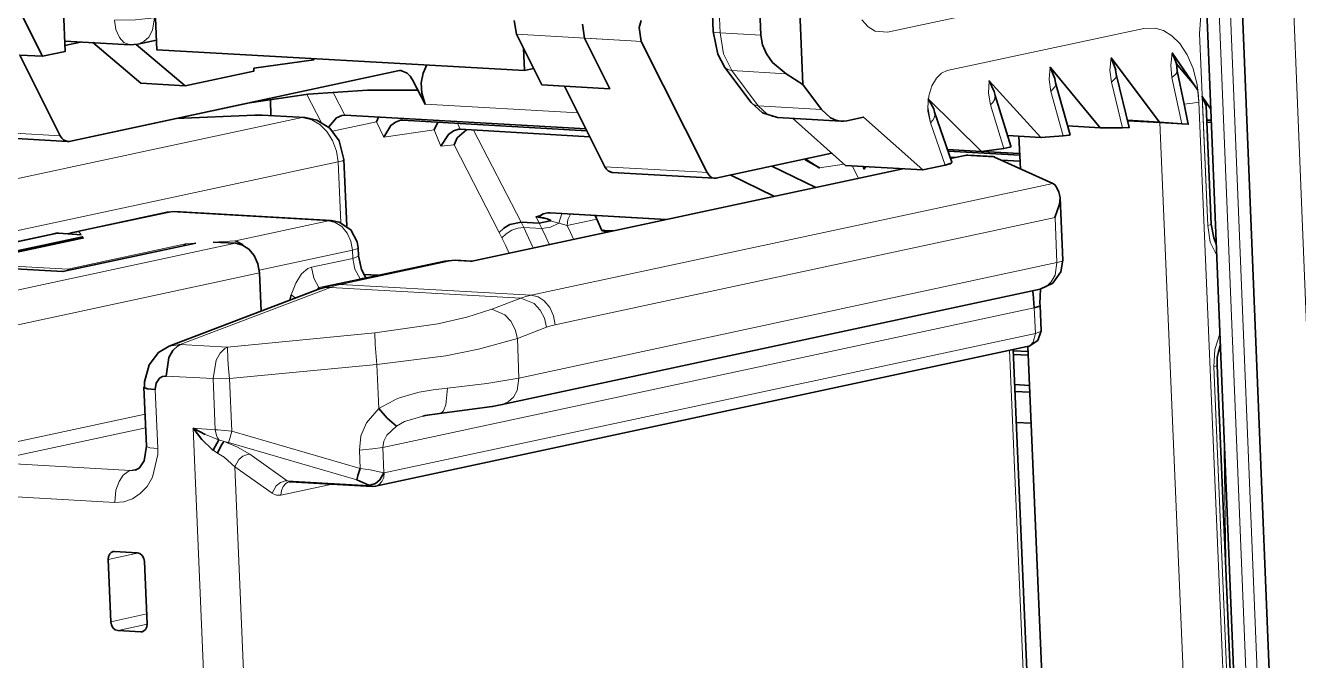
# Model space of a CAD drawing. Header units: millimetres. Extents: x 0 to 174, y 0 to 33.
# Drawn here: x 27.322 to 28.202, y 26.521 to 26.96 of the extents above; entities that cross this region are included whole.
import ezdxf

# ---------------------------------------------------------------- set-up
doc = ezdxf.new("R2010")
doc.units = ezdxf.units.MM
doc.layers.add('PDF_Geomertry', color=7, linetype='Continuous', true_color=0x405f80)

# ---------------------------------------------------------------- blocks, each defined once
blk = doc.blocks.new('SYM_BSB04473_001')
at = {"layer": 'PDF_Geomertry', "color": 7, "lineweight": 35}
for points in [[(0.7341, 0.00104), (0.61632, 2.90215)], [(0.29104, 2.49868), (0.29229, 2.46799), (0.29535, 2.45229), (0.30035, 2.44313), (0.31854, 2.41896), (0.32632, 2.41174), (0.3366, 2.40854), (0.38049, 2.40604), (0.37687, 2.40674), (0.3734, 2.40827), (0.36715, 2.4141), (0.35424, 2.43132), (0.34257, 2.43868), (0.33327, 2.44646), (0.32896, 2.45243), (0.32632, 2.45868), (0.32521, 2.46535), (0.3216, 2.55021)], [(0.34993, 2.53271), (0.35424, 2.43132), (0.34257, 2.43868), (0.33327, 2.44646), (0.32896, 2.45243), (0.32632, 2.45868), (0.32521, 2.46535), (0.3216, 2.55021)], [(0.34993, 2.53271), (0.35424, 2.43132), (0.36715, 2.4141), (0.3734, 2.40827), (0.37687, 2.40674), (0.38049, 2.40604), (0.38257, 2.40604), (0.38451, 2.40632), (0.39604, 2.40882), (0.43701, 2.37229), (0.45243, 2.37563), (0.4566, 2.37688), (0.45687, 2.37715), (0.45715, 2.37743), (0.45715, 2.37743), (0.45715, 2.37757), (0.45715, 2.37785), (0.45715, 2.37757), (0.45715, 2.37743), (0.45687, 2.37715), (0.45604, 2.3766), (0.45243, 2.37563), (0.43701, 2.37229), (0.39604, 2.40882), (0.38451, 2.40632), (0.38257, 2.40604), (0.38049, 2.40604), (0.3366, 2.40854), (0.32632, 2.41174), (0.31854, 2.41896), (0.30035, 2.44313), (0.29535, 2.45229), (0.29229, 2.46799), (0.29104, 2.49868)], [(0.38049, 2.40604), (0.3366, 2.40854), (0.32632, 2.41174), (0.31854, 2.41896), (0.30035, 2.44313), (0.29535, 2.45229), (0.29229, 2.46799), (0.29104, 2.49868), (0.29062, 2.50229), (0.28632, 2.51424), (0.27993, 2.52118), (0.27243, 2.5241), (-0.32826, 2.55827), (-0.33104, 2.55799)], [(0.35424, 2.43132), (0.34257, 2.43868), (0.33327, 2.44646), (0.32896, 2.45243), (0.32632, 2.45868), (0.32521, 2.46535), (0.3216, 2.55021)], [(0.34993, 2.53271), (0.35424, 2.43132), (0.36715, 2.4141), (0.3734, 2.40827), (0.37687, 2.40674), (0.38049, 2.40604), (0.38257, 2.40604), (0.38451, 2.40632), (0.39604, 2.40882), (0.43701, 2.37229), (0.45243, 2.37563), (0.4566, 2.37688), (0.45687, 2.37715), (0.45715, 2.37743), (0.45715, 2.37743), (0.45715, 2.37757), (0.45715, 2.37771), (0.45715, 2.37785)], [(0.16813, 2.44229), (0.16174, 2.44091), (-0.09229, 2.45535), (-0.09465, 2.51063), (-0.0959, 2.52035), (-0.09854, 2.52924), (-0.10229, 2.53604), (-0.10674, 2.5409), (-0.11465, 2.54465), (-0.10674, 2.5409), (-0.10229, 2.53604), (-0.09854, 2.52924), (-0.0959, 2.52035), (-0.09465, 2.51063), (-0.09396, 2.49438), (-0.09465, 2.51063), (-0.0959, 2.52035), (-0.09854, 2.52924), (-0.10229, 2.53604), (-0.10674, 2.5409), (-0.11465, 2.54465)], [(-0.18882, 2.48563), (-0.17132, 2.45077), (-0.15562, 2.4541), (-0.15799, 2.51063), (-0.20507, 2.5134)], [(-0.18701, 2.4516), (-0.15896, 2.39591), (-0.15799, 2.39424), (-0.15674, 2.39313), (-0.15396, 2.39201), (-0.22451, 2.39604)], [(-0.22451, 2.39604), (-0.15396, 2.39201), (-0.1534, 2.39201), (-0.15285, 2.39201), (0.07437, 2.44076), (0.07535, 2.44091), (0.07632, 2.44091), (0.08076, 2.4391), (0.08285, 2.43715), (0.08451, 2.43452), (0.09313, 2.41771), (0.09076, 2.42521), (0.09049, 2.43243), (0.09187, 2.43924), (0.09438, 2.44479), (0.09187, 2.43924), (0.09049, 2.43243), (0.09076, 2.42521), (0.09313, 2.41771), (0.08812, 2.42729), (0.05326, 2.42743), (0.01243, 2.42452), (-0.02826, 2.41868), (-0.15285, 2.39201), (-0.1534, 2.39201), (-0.15396, 2.39201), (-0.15535, 2.39229), (-0.15674, 2.39313), (-0.15799, 2.39424), (-0.15896, 2.39591), (-0.18701, 2.4516), (-0.17132, 2.45077), (-0.18882, 2.48563)], [(-0.18368, 2.50521), (-0.15799, 2.51063), (-0.15562, 2.4541), (-0.17132, 2.45077), (-0.18701, 2.4516), (-0.15896, 2.39591), (-0.15799, 2.39424), (-0.15674, 2.39313), (-0.15535, 2.39229), (-0.15396, 2.39201), (-0.1534, 2.39201), (-0.15285, 2.39201), (-0.02826, 2.41868), (0.01243, 2.42452), (0.05326, 2.42743), (0.08812, 2.42729), (0.09313, 2.41771), (0.09076, 2.42521), (0.09049, 2.43243), (0.09187, 2.43924), (0.09438, 2.44479)], [(-0.15396, 2.39201), (-0.22451, 2.39604), (-0.22604, 2.39632), (-0.22729, 2.39715), (-0.22854, 2.39827), (-0.22951, 2.39993), (-0.27507, 2.49049), (-0.27646, 2.50007), (-0.27507, 2.50507), (-0.27271, 2.50854), (-0.27132, 2.50952), (-0.26993, 2.51007), (-0.23313, 2.51799)], [(0.24243, 2.47563), (0.24104, 2.47077), (0.24243, 2.46104), (0.28799, 2.37049), (0.2891, 2.36882), (0.29021, 2.36771), (0.2916, 2.36688), (0.29299, 2.3666), (0.22243, 2.37049), (0.22104, 2.3709), (0.21965, 2.3716), (0.2184, 2.37285), (0.21743, 2.37452), (0.18937, 2.43021), (0.22076, 2.4284), (0.20326, 2.46327), (0.20188, 2.47299)], [(0.15479, 2.47563), (0.15618, 2.46604), (0.17382, 2.43118), (0.18937, 2.43021), (0.21743, 2.37452), (0.2184, 2.37285), (0.21965, 2.3716), (0.22243, 2.37049), (0.29299, 2.3666)], [(0.24243, 2.47563), (0.24104, 2.47077), (0.24243, 2.46104), (0.28799, 2.37049), (0.2891, 2.36882), (0.29021, 2.36771), (0.2916, 2.36688), (0.29299, 2.3666), (0.29354, 2.3666), (0.2941, 2.3666), (0.37424, 2.38382)], [(0.15479, 2.47563), (0.15618, 2.46604), (0.17382, 2.43118), (0.18937, 2.43021), (0.21743, 2.37452), (0.2184, 2.37285), (0.21965, 2.3716), (0.22104, 2.3709), (0.22243, 2.37049), (0.29299, 2.3666), (0.29354, 2.3666), (0.2941, 2.3666), (0.37424, 2.38382), (0.2941, 2.3666), (0.29354, 2.3666), (0.29299, 2.3666), (0.2916, 2.36688), (0.29021, 2.36771), (0.2891, 2.36882), (0.28799, 2.37049), (0.24243, 2.46104), (0.24104, 2.47077), (0.24243, 2.47563)], [(-0.14493, 2.46063), (-0.15576, 2.45827)], [(0.16174, 2.44091), (0.16104, 2.45632)], [(-0.0134, 2.40993), (-0.01382, 2.42077)], [(0.45715, 2.37771), (0.44521, 2.41215), (0.44465, 2.41452)], [(0.63632, 2.33493), (0.63285, 2.41646)], [(0.03896, 2.33341), (0.03701, 2.37952), (0.03368, 2.39229), (0.02729, 2.40104), (0.01826, 2.40674), (0.01021, 2.40854), (-0.00243, 2.40924), (-0.01937, 2.41021), (-0.02465, 2.41021), (-0.0791, 2.40785)], [(0.02646, 2.40188), (0.03201, 2.40827), (0.03563, 2.40993), (0.03771, 2.41007), (0.20437, 2.40063)], [(0.34702, 2.40799), (0.38368, 2.37535), (0.43701, 2.37229)], [(0.50451, 2.37313), (0.50354, 2.39563)], [(0.47812, 2.38507), (0.50396, 2.38354)], [(0.45632, 2.38021), (0.46632, 2.38229), (0.46729, 2.38243), (0.46826, 2.38243), (0.48563, 2.38146), (0.48632, 2.38132), (0.4866, 2.38118), (0.52701, 2.36299), (0.52813, 2.36229), (0.5291, 2.36104), (0.53118, 2.35715), (0.53201, 2.35299), (0.5316, 2.34868), (0.5316, 2.34868), (0.5284, 2.33938)], [(0.12451, 2.3091), (0.42326, 2.37313)], [(0.33424, 2.3541), (0.30396, 2.36882)], [(0.36312, 2.36021), (0.33285, 2.37493)], [(0.09146, 2.20229), (0.09326, 2.20271), (0.10298, 2.20396), (0.13951, 2.20882), (0.14646, 2.21021), (0.51826, 2.28993), (0.52687, 2.2941), (0.53243, 2.30188), (0.53382, 2.30993), (0.53201, 2.35299)], [(0.04701, 2.31299), (0.04687, 2.31854), (0.04618, 2.32257), (0.04174, 2.3309), (0.03382, 2.33632), (0.02826, 2.33729), (-0.07993, 2.34354), (-0.08521, 2.34313), (-0.15035, 2.3291)], [(0.25965, 2.33799), (0.17965, 2.34257), (0.17785, 2.34257), (0.17479, 2.34188), (0.17243, 2.34049), (0.16993, 2.33979), (0.17743, 2.33841), (0.17924, 2.33785), (0.17979, 2.33743), (0.17951, 2.33716), (0.17201, 2.33549), (0.15952, 2.33618), (0.1516, 2.33452), (0.14757, 2.33215), (0.14437, 2.32896)], [(0.22299, 2.33021), (0.21743, 2.33049), (0.21618, 2.33063), (0.21535, 2.33049), (0.2191, 2.32938), (0.21535, 2.33049), (0.21174, 2.33827), (0.21076, 2.34077), (0.21174, 2.33827), (0.21535, 2.33049), (0.21618, 2.33063), (0.21743, 2.33049), (0.22313, 2.33021)], [(0.63632, 2.33479), (0.63813, 2.32535), (0.63979, 2.32132)], [(-0.14465, 2.32757), (-0.16007, 2.32854), (-0.16174, 2.32854), (-0.1634, 2.32826), (-0.36285, 2.28549), (-0.36965, 2.28271), (-0.37604, 2.27563), (-0.3784, 2.26632), (-0.3784, 2.26549), (-0.37493, 2.18549), (-0.37549, 2.18118), (-0.37646, 2.17952)], [(-0.06521, 2.3216), (-0.15715, 2.30202), (-0.23549, 2.30646), (-0.14368, 2.32604), (-0.1491, 2.32396)], [(-0.22563, 2.30757), (-0.14479, 2.32493), (-0.14299, 2.32521)], [(-0.14618, 2.32965), (-0.15035, 2.3291), (-0.15368, 2.32813)], [(-0.03785, 2.32341), (-0.03299, 2.32077), (-0.03243, 2.32007)], [(-0.07243, 2.32118), (-0.07382, 2.31979)], [(-0.02021, 2.27466), (-0.02132, 2.30118), (-0.02243, 2.30743), (-0.02493, 2.31313), (-0.02868, 2.31757), (-0.03313, 2.32035), (-0.03785, 2.3216), (-0.05326, 2.32243)], [(0.12549, 2.30938), (0.11382, 2.30993), (0.10688, 2.30938), (0.02979, 2.29285), (0.02035, 2.29007), (0.02007, 2.29007), (-0.08368, 2.25049), (-0.09104, 2.24618), (-0.09757, 2.23771), (-0.1009, 2.22591), (-0.1009, 2.22243)], [(0.04715, 2.31299), (0.0491, 2.3034), (0.05215, 2.29771)], [(-0.1534, 2.30271), (-0.15382, 2.30368)], [(0.05062, 2.30007), (0.06076, 2.29952)], [(0.5184, 2.28993), (0.51799, 2.28007), (0.51813, 2.27868), (0.51785, 2.27827), (0.51715, 2.27785), (0.5141, 2.27702), (0.51326, 2.28674), (0.51285, 2.28868)], [(0.00063, 2.2859), (-0.00035, 2.28229)], [(-0.00076, 2.15688), (-0.00007, 2.15688), (0.05646, 2.15368), (0.05896, 2.15382), (0.5091, 2.25021), (0.51062, 2.25063), (0.5166, 2.25452), (0.51882, 2.26118), (0.51813, 2.27868)], [(-0.07604, 2.2516), (-0.07785, 2.25077), (-0.08118, 2.24757), (-0.08396, 2.24271), (-0.0859, 2.22993), (-0.0884, 2.22965), (-0.09048, 2.2284), (-0.09271, 2.22493), (-0.0934, 2.22063), (-0.09882, 2.22118), (-0.10049, 2.22174), (-0.1009, 2.22202), (-0.10104, 2.22216), (-0.10118, 2.22229), (-0.10118, 2.22229), (-0.09938, 2.18146), (-0.10104, 2.17132), (-0.10423, 2.16646), (-0.10701, 2.16493)], [(0.49951, 2.24827), (0.53285, 1.46493)], [(0.54299, 1.4684), (0.50965, 2.25035)], [(0.64271, 2.25215), (0.64062, 2.24271), (0.64049, 2.23743)], [(0.66146, 1.78854), (0.6609, 1.79021), (0.6591, 1.79979), (0.64049, 2.23729)], [(0.07326, 2.19535), (0.06701, 2.2009), (0.06118, 2.20743)], [(-0.04937, 2.18577), (-0.0534, 2.17868), (-0.0541, 2.17924), (-0.06118, 2.18604), (-0.06715, 2.19382), (-0.05882, 2.18951)], [(-0.05035, 2.17674), (-0.04785, 2.18202), (-0.04646, 2.18396), (-0.04563, 2.18466)], [(0.04826, 2.16604), (0.04674, 2.16118), (0.0459, 2.15827), (0.05424, 2.15451), (0.05576, 2.15465), (0.05896, 2.15576), (0.06188, 2.15813), (0.06465, 2.16313)]]:
    blk.add_lwpolyline(points, dxfattribs=at)
at = {"layer": 'PDF_Geomertry', "color": 7, "lineweight": 13}
for points in [[(0.63257, 2.90007), (0.63257, 2.90021), (0.63215, 2.90049), (0.63076, 2.90091), (0.62563, 2.9016), (0.62479, 2.9016), (0.74257, 0.00049), (0.7341, 0.00104)], [(0.64174, 2.88285), (0.63257, 2.90007), (0.75035, -0.00118), (0.75215, -0.00479)], [(0.81146, -1.29979), (0.81146, -1.29993), (0.8116, -1.30007), (0.81174, -1.30021), (0.81215, -1.30048), (0.8166, -1.30132), (0.83896, -1.30118), (0.84688, -1.30007), (0.67757, 2.87243), (0.66965, 2.87132), (0.64729, 2.87104), (0.64285, 2.87188), (0.64243, 2.87229), (0.64215, 2.87243), (0.64215, 2.87243), (0.64215, 2.87257)], [(0.39493, 2.47591), (0.39924, 2.47104), (0.4041, 2.46826), (0.41271, 2.46743), (0.63202, 2.51452)], [(0.29576, 2.49757), (0.29701, 2.46701), (0.32521, 2.46535), (0.29701, 2.46701), (0.29576, 2.49757)], [(0.32521, 2.46535), (0.29701, 2.46701), (0.29576, 2.49757), (0.29451, 2.5059), (0.29187, 2.51396), (0.28785, 2.52104), (0.28271, 2.52688), (0.27687, 2.53104), (0.26604, 2.53424), (-0.33465, 2.5684), (-0.34076, 2.56799), (-0.34632, 2.56591), (-0.35132, 2.56229), (-0.35563, 2.55729), (-0.35896, 2.55104), (-0.3609, 2.54354), (-0.36146, 2.53493), (-0.36007, 2.50438), (-0.3884, 2.5059)], [(0.63313, 2.48993), (0.62924, 2.47882), (0.62826, 2.46646), (0.63396, 2.33382), (0.63576, 2.32243), (0.64021, 2.31327), (0.63576, 2.32243), (0.63396, 2.33382), (0.63007, 2.42313), (0.63396, 2.33382), (0.63576, 2.32243), (0.64021, 2.31327)], [(0.20326, 2.46327), (0.23549, 2.46146), (0.24243, 2.46104), (0.23549, 2.46146), (0.15618, 2.46604), (0.23549, 2.46146), (0.24243, 2.46104)], [(0.29229, 2.46799), (0.29229, 2.46799), (0.29243, 2.46785), (0.29243, 2.46771), (0.29271, 2.46757), (0.29368, 2.46729), (0.29701, 2.46701), (0.29938, 2.45243), (0.30507, 2.44091), (0.34257, 2.43868)], [(0.6334, 1.64063), (0.6009, 2.40507), (0.6334, 1.64063)], [(0.6609, 1.64229), (0.62785, 2.4191), (0.62757, 2.42327), (0.62715, 2.42743), (0.62757, 2.42327), (0.62785, 2.4191), (0.6609, 1.64229), (0.62785, 2.4191), (0.6266, 2.43118), (0.62382, 2.44229), (0.61979, 2.45174), (0.61465, 2.45952), (0.60924, 2.46493), (0.60354, 2.46854), (0.59771, 2.47021), (0.58979, 2.46993), (0.45382, 2.44091), (0.44993, 2.43924), (0.44646, 2.43577), (0.4434, 2.43035), (0.44118, 2.42354), (0.44049, 2.41563), (0.44229, 2.40479), (0.45243, 2.37563), (0.44229, 2.40479), (0.44062, 2.41285), (0.4409, 2.42146), (0.44062, 2.41285), (0.44229, 2.40479), (0.45243, 2.37563)], [(0.31854, 2.41896), (0.31938, 2.41799), (0.32049, 2.41729), (0.32326, 2.4166), (0.30507, 2.44091), (0.30229, 2.4416), (0.30118, 2.44229), (0.30035, 2.44313)], [(0.02132, 2.40535), (0.01146, 2.42438)], [(0.02965, 2.42576), (0.03771, 2.41007)], [(0.19882, 2.41174), (0.09313, 2.41771)], [(0.36715, 2.4141), (0.32326, 2.4166), (0.32951, 2.41077), (0.33299, 2.40924), (0.3366, 2.40854)], [(0.44229, 2.40479), (0.44396, 2.40674), (0.44507, 2.40868), (0.44549, 2.41049), (0.44521, 2.41215)], [(0.61771, 2.41771), (0.6234, 2.4184), (0.62785, 2.4191)], [(-0.02465, 2.41021), (-0.00437, 2.4091), (0.00826, 2.40841), (-0.41063, 2.31868), (-0.54243, 2.32618), (-0.5459, 2.32521), (-0.54952, 2.32396), (-0.55201, 2.32396), (-0.55451, 2.32327)], [(-0.3859, 2.28799), (0.03299, 2.37785), (0.03188, 2.38535), (0.02924, 2.39257), (0.02521, 2.39882), (0.02035, 2.40368), (0.01479, 2.40688), (0.00826, 2.40841), (0.00924, 2.40854), (0.01021, 2.40854)], [(0.11326, 2.38952), (0.1041, 2.38882), (0.09938, 2.39993), (0.06465, 2.39493), (0.05965, 2.40563), (0.02924, 2.3991), (0.05965, 2.40563), (0.06465, 2.39493), (0.09938, 2.39993), (0.1041, 2.38882), (0.11326, 2.38952), (0.14437, 2.32896), (0.14618, 2.32535), (0.14882, 2.31993), (0.15132, 2.31451), (0.14882, 2.31993), (0.14618, 2.32535), (0.14437, 2.32896), (0.11326, 2.38952), (0.14437, 2.32896), (0.14618, 2.32535), (0.14882, 2.31993), (0.15132, 2.31451)], [(0.05965, 2.40563), (0.02924, 2.3991)], [(0.66451, 1.55952), (0.65715, 1.54896), (0.64701, 1.54077), (0.64076, 1.53854), (0.63771, 1.53841), (0.63424, 1.62104), (0.6334, 1.64063), (0.6009, 2.40507)], [(-0.15896, 2.39591), (-0.22243, 2.39952), (-0.22951, 2.39993)], [(0.1266, 2.39979), (0.15952, 2.33618), (0.16132, 2.33243), (0.17382, 2.33174), (0.17646, 2.32618), (0.1791, 2.32049)], [(0.03479, 2.3359), (0.03299, 2.37785), (0.03604, 2.37868), (0.03674, 2.3791), (0.03701, 2.37952)], [(0.46632, 2.38229), (0.4866, 2.38118)], [(0.28799, 2.37049), (0.28104, 2.3709), (0.21743, 2.37452)], [(0.38826, 2.37507), (0.39257, 2.3666)], [(0.42049, 2.37327), (0.42076, 2.37257)], [(0.14646, 2.21021), (0.15062, 2.21202), (0.15424, 2.21521), (0.15674, 2.21993), (0.15799, 2.22854), (0.52979, 2.30827), (0.52854, 2.33938), (0.19771, 2.26854), (0.18299, 2.26535), (0.18188, 2.2716), (0.17924, 2.27729), (0.17549, 2.28188), (0.17118, 2.28466), (0.16646, 2.28577), (0.18132, 2.28896), (0.52701, 2.36299)], [(-0.14465, 2.32757), (-0.14618, 2.32965), (-0.08187, 2.3434), (-0.08354, 2.3434), (-0.08521, 2.34313)], [(-0.07993, 2.34354), (-0.0809, 2.34354), (-0.08187, 2.3434), (0.02632, 2.33716), (-0.03785, 2.32341), (-0.05326, 2.32243)], [(0.19354, 2.34174), (0.19187, 2.33813), (0.19132, 2.33382), (0.18562, 2.33563), (0.18771, 2.34215)], [(0.04687, 2.31854), (0.0466, 2.31813), (0.0459, 2.31771), (0.04285, 2.31688), (0.04174, 2.32299), (0.03924, 2.32868), (0.03549, 2.33327), (0.03104, 2.33604), (0.02632, 2.33716), (0.02729, 2.33729), (0.02826, 2.33729)], [(0.16785, 2.3184), (0.16465, 2.32549), (0.16132, 2.33243), (0.15729, 2.33202), (0.15299, 2.33063), (0.1491, 2.32826), (0.14618, 2.32535)], [(0.17951, 2.33716), (0.18562, 2.33563), (0.17979, 2.33271), (0.17382, 2.33174), (0.17201, 2.33549), (0.16979, 2.33979)], [(0.1959, 2.3241), (0.19368, 2.32896), (0.19132, 2.33382), (0.21174, 2.33827)], [(0.63396, 2.33382), (0.63576, 2.33438), (0.63618, 2.33465), (0.63632, 2.33493)], [(-0.36285, 2.28549), (-0.36118, 2.28577), (-0.35951, 2.28577), (-0.16007, 2.32854)], [(-0.14368, 2.32604), (-0.14299, 2.32521), (-0.22451, 2.30771), (-0.15382, 2.30368), (-0.07243, 2.32118), (-0.06521, 2.3216)], [(0.2209, 2.32979), (0.22062, 2.33035)], [(-0.02132, 2.30118), (-0.22063, 2.2584), (-0.22174, 2.26465), (-0.22438, 2.27035), (-0.22812, 2.27479), (-0.23243, 2.27771), (-0.23715, 2.27882), (-0.03785, 2.3216)], [(0.04701, 2.31299), (0.04687, 2.31257), (0.04604, 2.31215), (0.04313, 2.31118), (0.04285, 2.31688), (-0.02146, 2.30299)], [(0.12451, 2.3091), (0.11188, 2.30979), (0.03465, 2.29326), (0.16646, 2.28577), (0.16285, 2.28493), (0.15938, 2.28368), (0.16854, 2.27993), (0.17271, 2.27549), (0.17562, 2.26979), (0.17701, 2.26368), (0.17993, 2.26465), (0.18299, 2.26535)], [(0.11382, 2.30993), (0.11285, 2.30993), (0.11188, 2.30979), (0.10937, 2.30979), (0.10688, 2.30938)], [(0.51826, 2.28993), (0.52243, 2.2916), (0.5259, 2.29493), (0.52854, 2.29952), (0.52979, 2.30827), (0.53285, 2.3091), (0.53354, 2.30952), (0.53382, 2.30993)], [(0.01465, 2.30507), (0.01201, 2.30424), (0.00771, 2.30049), (0.00368, 2.29396), (0.00063, 2.2859), (0.00382, 2.28382)], [(0.05076, 2.29743), (0.04965, 2.29743), (0.04826, 2.29716)], [(0.06007, 2.29938), (0.05076, 2.29993)], [(-0.08368, 2.25049), (-0.07604, 2.2516), (0.02771, 2.29118), (0.15938, 2.28368), (0.13924, 2.27604), (0.14826, 2.27215), (0.15243, 2.26771), (0.15535, 2.26216), (0.15688, 2.2559), (0.12993, 2.24841), (0.10757, 2.24396), (0.05979, 2.23785), (0.05868, 2.25174), (0.0584, 2.25965), (0.10187, 2.2659), (0.12188, 2.27049), (0.13924, 2.27604)], [(0.02049, 2.29021), (0.01979, 2.29104), (0.01826, 2.28938)], [(0.02007, 2.29007), (0.02382, 2.29104), (0.02771, 2.29118), (0.03118, 2.29243), (0.03465, 2.29326), (0.03215, 2.29326), (0.02979, 2.29285)], [(-0.21063, 2.17035), (-0.11035, 2.16465), (-0.10507, 2.16577)], [(0.09146, 2.20229), (0.07896, 2.19854), (0.07326, 2.19535), (0.0666, 2.18896), (0.06451, 2.18493), (0.06396, 2.18049), (0.5141, 2.27702), (0.51493, 2.25938), (0.51785, 2.26035), (0.51868, 2.26077), (0.51882, 2.26118)], [(0.17701, 2.26368), (0.15688, 2.2559), (0.15799, 2.22854), (0.1359, 2.22479), (0.10854, 2.2216), (0.10743, 2.20993), (0.10576, 2.2059), (0.10465, 2.20479), (0.10354, 2.2041), (0.10298, 2.20396)], [(0.0584, 2.25965), (-0.04354, 2.24979), (-0.04313, 2.2416), (-0.04271, 2.23479), (-0.04201, 2.22813), (0.05979, 2.23785), (0.06118, 2.20743), (0.06313, 2.20868), (0.07188, 2.21327)], [(0.06118, 2.20743), (0.05271, 2.19757), (0.04882, 2.18868), (0.04771, 2.17882), (0.05674, 2.17952), (0.06396, 2.18049), (0.06465, 2.16313), (0.06479, 2.16299), (0.51493, 2.25938), (0.5134, 2.25341), (0.51146, 2.25132), (0.51035, 2.25063), (0.5091, 2.25021)], [(0.66188, 1.77979), (0.65826, 1.78841), (0.65674, 1.79868), (0.63813, 2.23632), (0.63896, 2.24827), (0.64243, 2.2591)], [(-0.04563, 2.18466), (-0.04937, 2.18577), (-0.05035, 2.18715), (-0.05104, 2.18882), (-0.05188, 2.19285), (-0.05021, 2.19271), (-0.04049, 2.19174), (-0.04201, 2.22813), (-0.04799, 2.22799), (-0.0534, 2.22813), (-0.05132, 2.24077), (-0.04854, 2.24577), (-0.04521, 2.24896), (-0.04354, 2.24979), (-0.07604, 2.2516)], [(0.49701, 2.24771), (0.53035, 1.46438)], [(0.63813, 2.23632), (0.63979, 2.23688), (0.64035, 2.23715), (0.64049, 2.23729)], [(0.00896, 0.40396), (-0.06715, 2.19382), (-0.05188, 2.19285), (-0.0534, 2.22813), (-0.0859, 2.22993)], [(-0.0916, 2.17979), (-0.0934, 2.22063)], [(0.10854, 2.22146), (0.09868, 2.22035), (0.0891, 2.21868), (0.08479, 2.21771), (0.07548, 2.21479), (0.07188, 2.21341)], [(-0.10035, 2.20354), (-0.21729, 2.17854), (-0.21674, 2.17549), (-0.21521, 2.17285), (-0.21312, 2.17104), (-0.21063, 2.17035), (-0.09993, 2.1941)], [(0.04826, 2.16604), (-0.04049, 2.19174), (-0.04187, 2.18688), (-0.04285, 2.18396), (0.0459, 2.15827)], [(-0.05868, 2.18951), (-0.04965, 2.18591), (-0.04937, 2.18577)], [(-0.02798, 2.1759), (-0.02965, 2.17576), (-0.03285, 2.17465), (-0.03563, 2.17229), (-0.0384, 2.16729), (-0.01257, 2.14896), (-0.00979, 2.15396), (-0.00687, 2.15632), (-0.00368, 2.15757), (-0.00215, 2.15757), (-0.02798, 2.1759), (-0.03646, 2.18076), (-0.04563, 2.18466), (-0.04563, 2.18466), (-0.04285, 2.18396)], [(-0.12132, 2.14257), (-0.11507, 2.14299), (-0.1091, 2.14507), (-0.10368, 2.14868), (-0.09896, 2.15368), (-0.09521, 2.16007), (-0.0916, 2.17576), (-0.0916, 2.17979), (-0.09715, 2.18035), (-0.09882, 2.1809), (-0.09924, 2.18118), (-0.09938, 2.18132), (-0.09938, 2.18146), (-0.09938, 2.18146)], [(-0.0534, 2.17868), (-0.05035, 2.17674), (-0.04576, 2.17382), (-0.0384, 2.16729), (0.03799, 0.37188), (0.00674, 0.34549), (0.01424, 0.16854)], [(0.06465, 2.16313), (0.05507, 2.16507), (0.04826, 2.16604), (0.04771, 2.17882)], [(-0.22174, 2.14827), (-0.12132, 2.14257), (-0.12063, 2.15104), (-0.1184, 2.15715), (-0.11549, 2.16146), (-0.11202, 2.16396), (-0.11035, 2.16465), (-0.10868, 2.16465), (-0.10701, 2.16493)], [(-0.01257, 2.14896), (-0.01104, 2.14813), (-0.00965, 2.14757), (-0.00646, 2.14757), (-0.00618, 2.15091), (-0.00507, 2.15368), (-0.00312, 2.15576), (-0.00201, 2.15646), (-0.00076, 2.15688)], [(0.05424, 2.15451), (0.05437, 2.15438), (-0.00215, 2.15757), (-0.00104, 2.15702), (-0.00007, 2.15688)], [(0.05896, 2.15382), (0.06021, 2.15424), (0.06146, 2.15493), (0.06326, 2.15702), (0.06451, 2.15979), (0.06479, 2.16299), (0.06201, 2.15813), (0.0591, 2.15563), (0.0559, 2.15451), (0.05437, 2.15438), (0.05535, 2.15382), (0.05646, 2.15368)], [(-0.00646, 2.14757), (0.02882, 2.15521)], [(-0.1259, 2.10313), (-0.10479, 2.10771)], [(-0.1241, 2.06021), (-0.09924, 2.06563)], [(-0.1191, 2.0541), (-0.09896, 2.0584)], [(-0.1016, 2.05368), (-0.1034, 2.05327)]]:
    blk.add_lwpolyline(points, dxfattribs=at)
at = {"layer": 'PDF_Geomertry', "color": 7, "lineweight": 35}
blk.add_lwpolyline([(0.64215, 2.87257), (0.81146, -1.29979, -0.289356), (0.5084, -1.91021)], format="xyb", dxfattribs=at)
at = {"layer": 'PDF_Geomertry', "color": 7, "lineweight": 13}
for points in [[(-0.09396, 2.47743), (-0.09535, 2.46882), (-0.09785, 2.4641), (-0.10132, 2.4609), (-0.10549, 2.4591), (-0.10132, 2.4609), (-0.09785, 2.4641), (-0.09535, 2.46882), (-0.09396, 2.47743), (-0.10701, 2.47591), (-0.1216, 2.47577), (-0.12049, 2.46924), (-0.11812, 2.46382), (-0.11507, 2.46035), (-0.11076, 2.45868), (-0.11507, 2.46035), (-0.11812, 2.46382), (-0.12049, 2.46924), (-0.1216, 2.47577), (-0.10701, 2.47591)], [(0.29701, 2.46701), (0.29368, 2.46729), (0.29271, 2.46757), (0.29243, 2.46771), (0.29243, 2.46785), (0.29229, 2.46799), (0.29229, 2.46799), (0.29229, 2.46799), (0.29243, 2.46785), (0.29243, 2.46771), (0.29271, 2.46757), (0.29368, 2.46729), (0.29701, 2.46701), (0.29938, 2.45243), (0.30507, 2.44091), (0.34257, 2.43868), (0.30507, 2.44091), (0.29938, 2.45243)], [(0.57076, 2.4384), (0.57076, 2.43715), (0.57021, 2.43577), (0.56743, 2.43285), (0.57507, 2.40146), (0.56743, 2.43285), (0.56632, 2.44118), (0.56729, 2.44966), (0.56632, 2.44118), (0.56743, 2.43285), (0.57021, 2.43577), (0.57076, 2.43715)], [(0.61285, 2.44076), (0.61257, 2.43965), (0.61188, 2.43854), (0.60924, 2.43618), (0.61604, 2.40424), (0.60924, 2.43618), (0.6084, 2.44465), (0.60951, 2.45313), (0.6084, 2.44465), (0.60924, 2.43618), (0.61188, 2.43854), (0.61257, 2.43965)], [(0.30507, 2.44091), (0.32326, 2.4166), (0.32049, 2.41729), (0.31938, 2.41799), (0.31854, 2.41896), (0.31938, 2.41799), (0.32049, 2.41729), (0.32326, 2.4166), (0.30507, 2.44091), (0.30229, 2.4416), (0.30118, 2.44229), (0.30035, 2.44313), (0.30118, 2.44229), (0.30229, 2.4416)], [(0.52882, 2.43257), (0.52896, 2.43118), (0.5284, 2.42965), (0.52562, 2.42646), (0.5341, 2.39577), (0.52562, 2.42646), (0.52437, 2.43466), (0.52507, 2.44327), (0.52437, 2.43466), (0.52562, 2.42646), (0.5284, 2.42965), (0.52896, 2.43118)], [(0.48701, 2.42382), (0.48715, 2.42229), (0.4866, 2.42063), (0.48549, 2.41896), (0.48382, 2.41715), (0.49313, 2.38716), (0.48382, 2.41715), (0.48243, 2.42521), (0.48285, 2.43382), (0.48243, 2.42521), (0.48382, 2.41715), (0.48549, 2.41896), (0.4866, 2.42063)], [(0.01146, 2.42438), (0.02132, 2.40535)], [(0.03771, 2.41007), (0.02965, 2.42576)], [(0.09313, 2.41771), (0.19882, 2.41174)], [(0.36715, 2.4141), (0.32326, 2.4166), (0.32951, 2.41077), (0.33299, 2.40924), (0.3366, 2.40854), (0.33299, 2.40924), (0.32951, 2.41077), (0.32326, 2.4166)], [(0.44521, 2.41215), (0.44549, 2.41049), (0.44507, 2.40868), (0.44396, 2.40674), (0.44229, 2.40479), (0.44396, 2.40674), (0.44507, 2.40868), (0.44549, 2.41049)], [(0.62785, 2.4191), (0.6234, 2.4184), (0.61771, 2.41771), (0.6234, 2.4184)], [(0.07757, 2.40674), (0.07715, 2.40785)], [(0.11743, 2.40035), (0.11562, 2.40451)], [(-0.22243, 2.39952), (-0.15896, 2.39591), (-0.22243, 2.39952), (-0.22951, 2.39993)], [(0.14618, 2.32535), (0.1491, 2.32826), (0.15299, 2.33063), (0.15729, 2.33202), (0.16132, 2.33243), (0.15952, 2.33618), (0.1266, 2.39979), (0.15952, 2.33618), (0.16132, 2.33243), (0.17382, 2.33174), (0.17646, 2.32618), (0.1791, 2.32049), (0.17646, 2.32618), (0.17382, 2.33174), (0.17979, 2.33271), (0.18562, 2.33563), (0.17951, 2.33716), (0.18562, 2.33563), (0.17979, 2.33271), (0.17382, 2.33174), (0.17201, 2.33549), (0.16979, 2.33979), (0.17201, 2.33549), (0.17382, 2.33174), (0.16132, 2.33243), (0.16465, 2.32549), (0.16785, 2.3184), (0.16465, 2.32549), (0.16132, 2.33243), (0.15729, 2.33202), (0.15299, 2.33063), (0.1491, 2.32826)], [(0.36562, 2.37368), (0.38285, 2.37618)], [(0.21743, 2.37452), (0.28104, 2.3709), (0.28799, 2.37049), (0.28104, 2.3709)], [(0.39257, 2.3666), (0.38826, 2.37507)], [(0.42076, 2.37257), (0.42049, 2.37327)], [(0.19132, 2.33382), (0.19187, 2.33813), (0.19354, 2.34174), (0.19187, 2.33813), (0.19132, 2.33382), (0.18562, 2.33563), (0.18771, 2.34215), (0.18562, 2.33563)], [(0.19132, 2.33382), (0.19368, 2.32896), (0.1959, 2.3241), (0.19368, 2.32896), (0.19132, 2.33382), (0.21174, 2.33827)], [(0.63632, 2.33493), (0.63618, 2.33465), (0.63576, 2.33438), (0.63396, 2.33382), (0.63576, 2.33438), (0.63618, 2.33465)], [(0.01979, 2.29104), (0.01618, 2.29757), (0.01465, 2.30507), (0.04313, 2.31118), (0.04465, 2.30368), (0.04826, 2.29716)], [(0.63813, 2.23632), (0.65674, 1.79868), (0.65826, 1.78841), (0.66188, 1.77979), (0.65826, 1.78841), (0.65674, 1.79868), (0.63813, 2.23632), (0.63896, 2.24827), (0.64243, 2.2591), (0.63896, 2.24827)], [(0.64049, 2.23729), (0.64035, 2.23715), (0.63979, 2.23688), (0.63813, 2.23632), (0.63979, 2.23688), (0.64035, 2.23715)], [(0.64521, 2.19174), (0.64674, 2.08827)]]:
    blk.add_lwpolyline(points, close=True, dxfattribs=at)
at = {"layer": 'PDF_Geomertry', "color": 7, "lineweight": 35}
for points in [[(-0.09257, 2.46188), (-0.10549, 2.4591), (-0.11076, 2.45868), (-0.1559, 2.46132), (-0.11076, 2.45868), (-0.10549, 2.4591)], [(-0.15576, 2.45827), (-0.14493, 2.46063)], [(0.01632, 2.44841), (0.01632, 2.4491), (0.01632, 2.44841), (-0.02521, 2.44257), (-0.02521, 2.44063), (-0.07271, 2.43049), (-0.10326, 2.43215), (-0.13646, 2.46021), (-0.10326, 2.43215), (-0.07271, 2.43049), (-0.10646, 2.45896), (-0.07271, 2.43049), (-0.02521, 2.44063), (-0.02521, 2.44257)], [(0.62715, 2.42743), (0.62451, 2.43104), (0.61229, 2.4459), (0.62451, 2.43104), (0.62715, 2.42743), (0.60951, 2.45313), (0.61243, 2.4459), (0.61285, 2.44076), (0.61771, 2.41771), (0.62049, 2.40382), (0.6009, 2.40507), (0.57868, 2.40632), (0.6009, 2.40507), (0.62049, 2.40382), (0.61604, 2.40424), (0.60062, 2.40535), (0.57854, 2.4066), (0.60062, 2.40535), (0.56729, 2.44966), (0.57049, 2.44146), (0.56729, 2.44966), (0.60062, 2.40535), (0.61604, 2.40424), (0.62049, 2.40382), (0.61771, 2.41771), (0.61285, 2.44076), (0.61243, 2.4459), (0.60951, 2.45313)], [(0.57076, 2.4384), (0.57979, 2.4016), (0.5791, 2.4016), (0.57507, 2.40146), (0.55965, 2.40146), (0.53715, 2.40285), (0.55965, 2.40146), (0.52507, 2.44327), (0.5284, 2.43549), (0.52882, 2.43257), (0.53882, 2.3966), (0.53882, 2.3966), (0.53882, 2.39646), (0.53882, 2.39646), (0.53868, 2.39646), (0.53812, 2.39632), (0.5341, 2.39577), (0.51868, 2.39465), (0.49563, 2.39604), (0.51868, 2.39465), (0.48285, 2.43382), (0.48646, 2.42646), (0.48701, 2.42382), (0.49799, 2.38868), (0.49799, 2.38854), (0.49799, 2.3884), (0.49799, 2.3884), (0.49785, 2.38827), (0.49729, 2.38799), (0.49313, 2.38716), (0.47771, 2.38493), (0.45424, 2.38632), (0.47771, 2.38493), (0.4409, 2.42146), (0.47771, 2.38493), (0.49313, 2.38716), (0.49729, 2.38799), (0.49785, 2.38827), (0.49799, 2.3884), (0.49799, 2.3884), (0.49799, 2.38854), (0.49799, 2.38868), (0.48701, 2.42382), (0.48646, 2.42646), (0.48285, 2.43382), (0.51868, 2.39465), (0.5341, 2.39577), (0.53812, 2.39632), (0.53868, 2.39646), (0.53882, 2.39646), (0.53882, 2.39646), (0.53882, 2.3966), (0.53882, 2.3966), (0.52882, 2.43257), (0.5284, 2.43549), (0.52507, 2.44327), (0.55965, 2.40146), (0.57507, 2.40146), (0.5791, 2.4016), (0.57979, 2.4016), (0.57076, 2.4384), (0.57035, 2.44146)], [(-0.01382, 2.42077), (-0.0134, 2.40993)], [(0.4409, 2.42132), (0.44465, 2.41452), (0.44521, 2.41215), (0.45715, 2.37771), (0.44521, 2.41215), (0.44465, 2.41452)], [(0.63007, 2.42313), (0.63285, 2.41646), (0.63632, 2.33493), (0.63285, 2.41646), (0.63007, 2.42313), (0.63618, 2.41438)], [(0.02646, 2.40188), (0.03201, 2.40827), (0.03563, 2.40993), (0.03771, 2.41007), (0.20437, 2.40063), (0.03771, 2.41007), (0.03563, 2.40993), (0.03201, 2.40827)], [(0.05965, 2.40563), (0.0609, 2.40882)], [(0.06465, 2.39493), (0.06938, 2.40299), (0.07257, 2.40535), (0.07618, 2.4066), (0.07757, 2.40674), (0.20493, 2.39938), (0.07757, 2.40674), (0.07618, 2.4066), (0.07257, 2.40535), (0.06938, 2.40299)], [(0.09938, 2.39993), (0.10201, 2.40535)], [(0.43701, 2.37229), (0.38368, 2.37535), (0.34702, 2.40799), (0.38368, 2.37535)], [(0.63646, 2.4066), (0.63326, 2.40674)], [(0.63646, 2.40507), (0.63326, 2.40521)], [(0.1041, 2.38882), (0.10937, 2.39688), (0.11271, 2.39938), (0.11646, 2.40035), (0.11743, 2.40035), (0.20701, 2.39521), (0.11743, 2.40035), (0.11646, 2.40035), (0.11271, 2.39938), (0.10937, 2.39688)], [(0.12174, 2.40007), (0.11535, 2.39438), (0.11326, 2.38952), (0.11535, 2.39438)], [(0.50354, 2.39563), (0.50451, 2.37313)], [(0.5041, 2.38243), (0.45451, 2.38521)], [(0.50396, 2.38354), (0.47812, 2.38507)], [(0.36562, 2.37368), (0.36549, 2.37368), (0.35715, 2.37896), (0.35701, 2.38007), (0.35715, 2.37896), (0.35618, 2.37896), (0.35576, 2.37979), (0.35618, 2.37896)], [(0.35618, 2.37896), (0.35715, 2.37896), (0.36549, 2.37368), (0.36562, 2.37368)], [(0.45965, 2.3809), (0.45604, 2.38118)], [(0.50424, 2.37841), (0.49118, 2.3791)], [(0.30396, 2.36882), (0.33424, 2.3541)], [(0.33285, 2.37493), (0.36312, 2.36021)], [(0.39771, 2.37465), (0.39646, 2.37285), (0.39646, 2.37465), (0.39646, 2.37285), (0.39604, 2.37382), (0.39577, 2.37465), (0.39604, 2.37382), (0.39646, 2.37285)], [(0.14437, 2.32896), (0.14757, 2.33215), (0.1516, 2.33452), (0.15952, 2.33618), (0.17201, 2.33549), (0.17951, 2.33716), (0.17993, 2.33743), (0.17757, 2.33841), (0.17493, 2.3391), (0.16979, 2.33979), (0.17243, 2.34035), (0.17479, 2.34188), (0.17785, 2.34257), (0.17965, 2.34257), (0.25951, 2.33799), (0.17965, 2.34257), (0.17785, 2.34257), (0.17479, 2.34188), (0.17243, 2.34049), (0.16993, 2.33979), (0.17743, 2.33841), (0.17924, 2.33785), (0.17979, 2.33743), (0.17951, 2.33716), (0.17201, 2.33549), (0.15952, 2.33618), (0.1516, 2.33452), (0.14757, 2.33215)], [(0.63979, 2.32132), (0.63813, 2.32535), (0.63632, 2.33479), (0.63813, 2.32535)], [(0.50979, 2.24688), (0.49951, 2.24743)], [(0.50993, 2.24424), (0.49965, 2.24479)], [(0.50965, 2.25035), (0.54299, 1.4684)], [(0.64049, 2.23743), (0.64062, 2.24271), (0.64271, 2.25215), (0.64062, 2.24271)], [(0.64049, 2.23729), (0.6591, 1.79979), (0.6609, 1.79021), (0.66146, 1.78854), (0.6609, 1.79021), (0.6591, 1.79979)], [(0.51076, 2.2234), (0.50049, 2.22396)], [(0.51104, 2.21868), (0.50076, 2.21924)], [(0.51187, 2.19729), (0.5016, 2.19785)], [(-0.1241, 2.06021), (-0.12368, 2.05799), (-0.12257, 2.05604), (-0.12104, 2.05465), (-0.1191, 2.0541), (-0.1034, 2.05327), (-0.10299, 2.05327), (-0.10243, 2.05327), (-0.10118, 2.05382), (-0.10021, 2.05479), (-0.09924, 2.0566), (-0.09896, 2.05882), (-0.1009, 2.10174), (-0.10132, 2.10396), (-0.10243, 2.1059), (-0.10396, 2.10729), (-0.10576, 2.10785), (-0.12146, 2.10868), (-0.12201, 2.10868), (-0.12243, 2.10868), (-0.12382, 2.10813), (-0.12479, 2.10715), (-0.12576, 2.10535), (-0.1259, 2.10313)]]:
    blk.add_lwpolyline(points, close=True, dxfattribs=at)

msp = doc.modelspace()

# ---------------------------------------------------------------- block references
msp.add_blockref('SYM_BSB04473_001', (27.50493, 24.48771))

doc.saveas('drawing.dxf')
